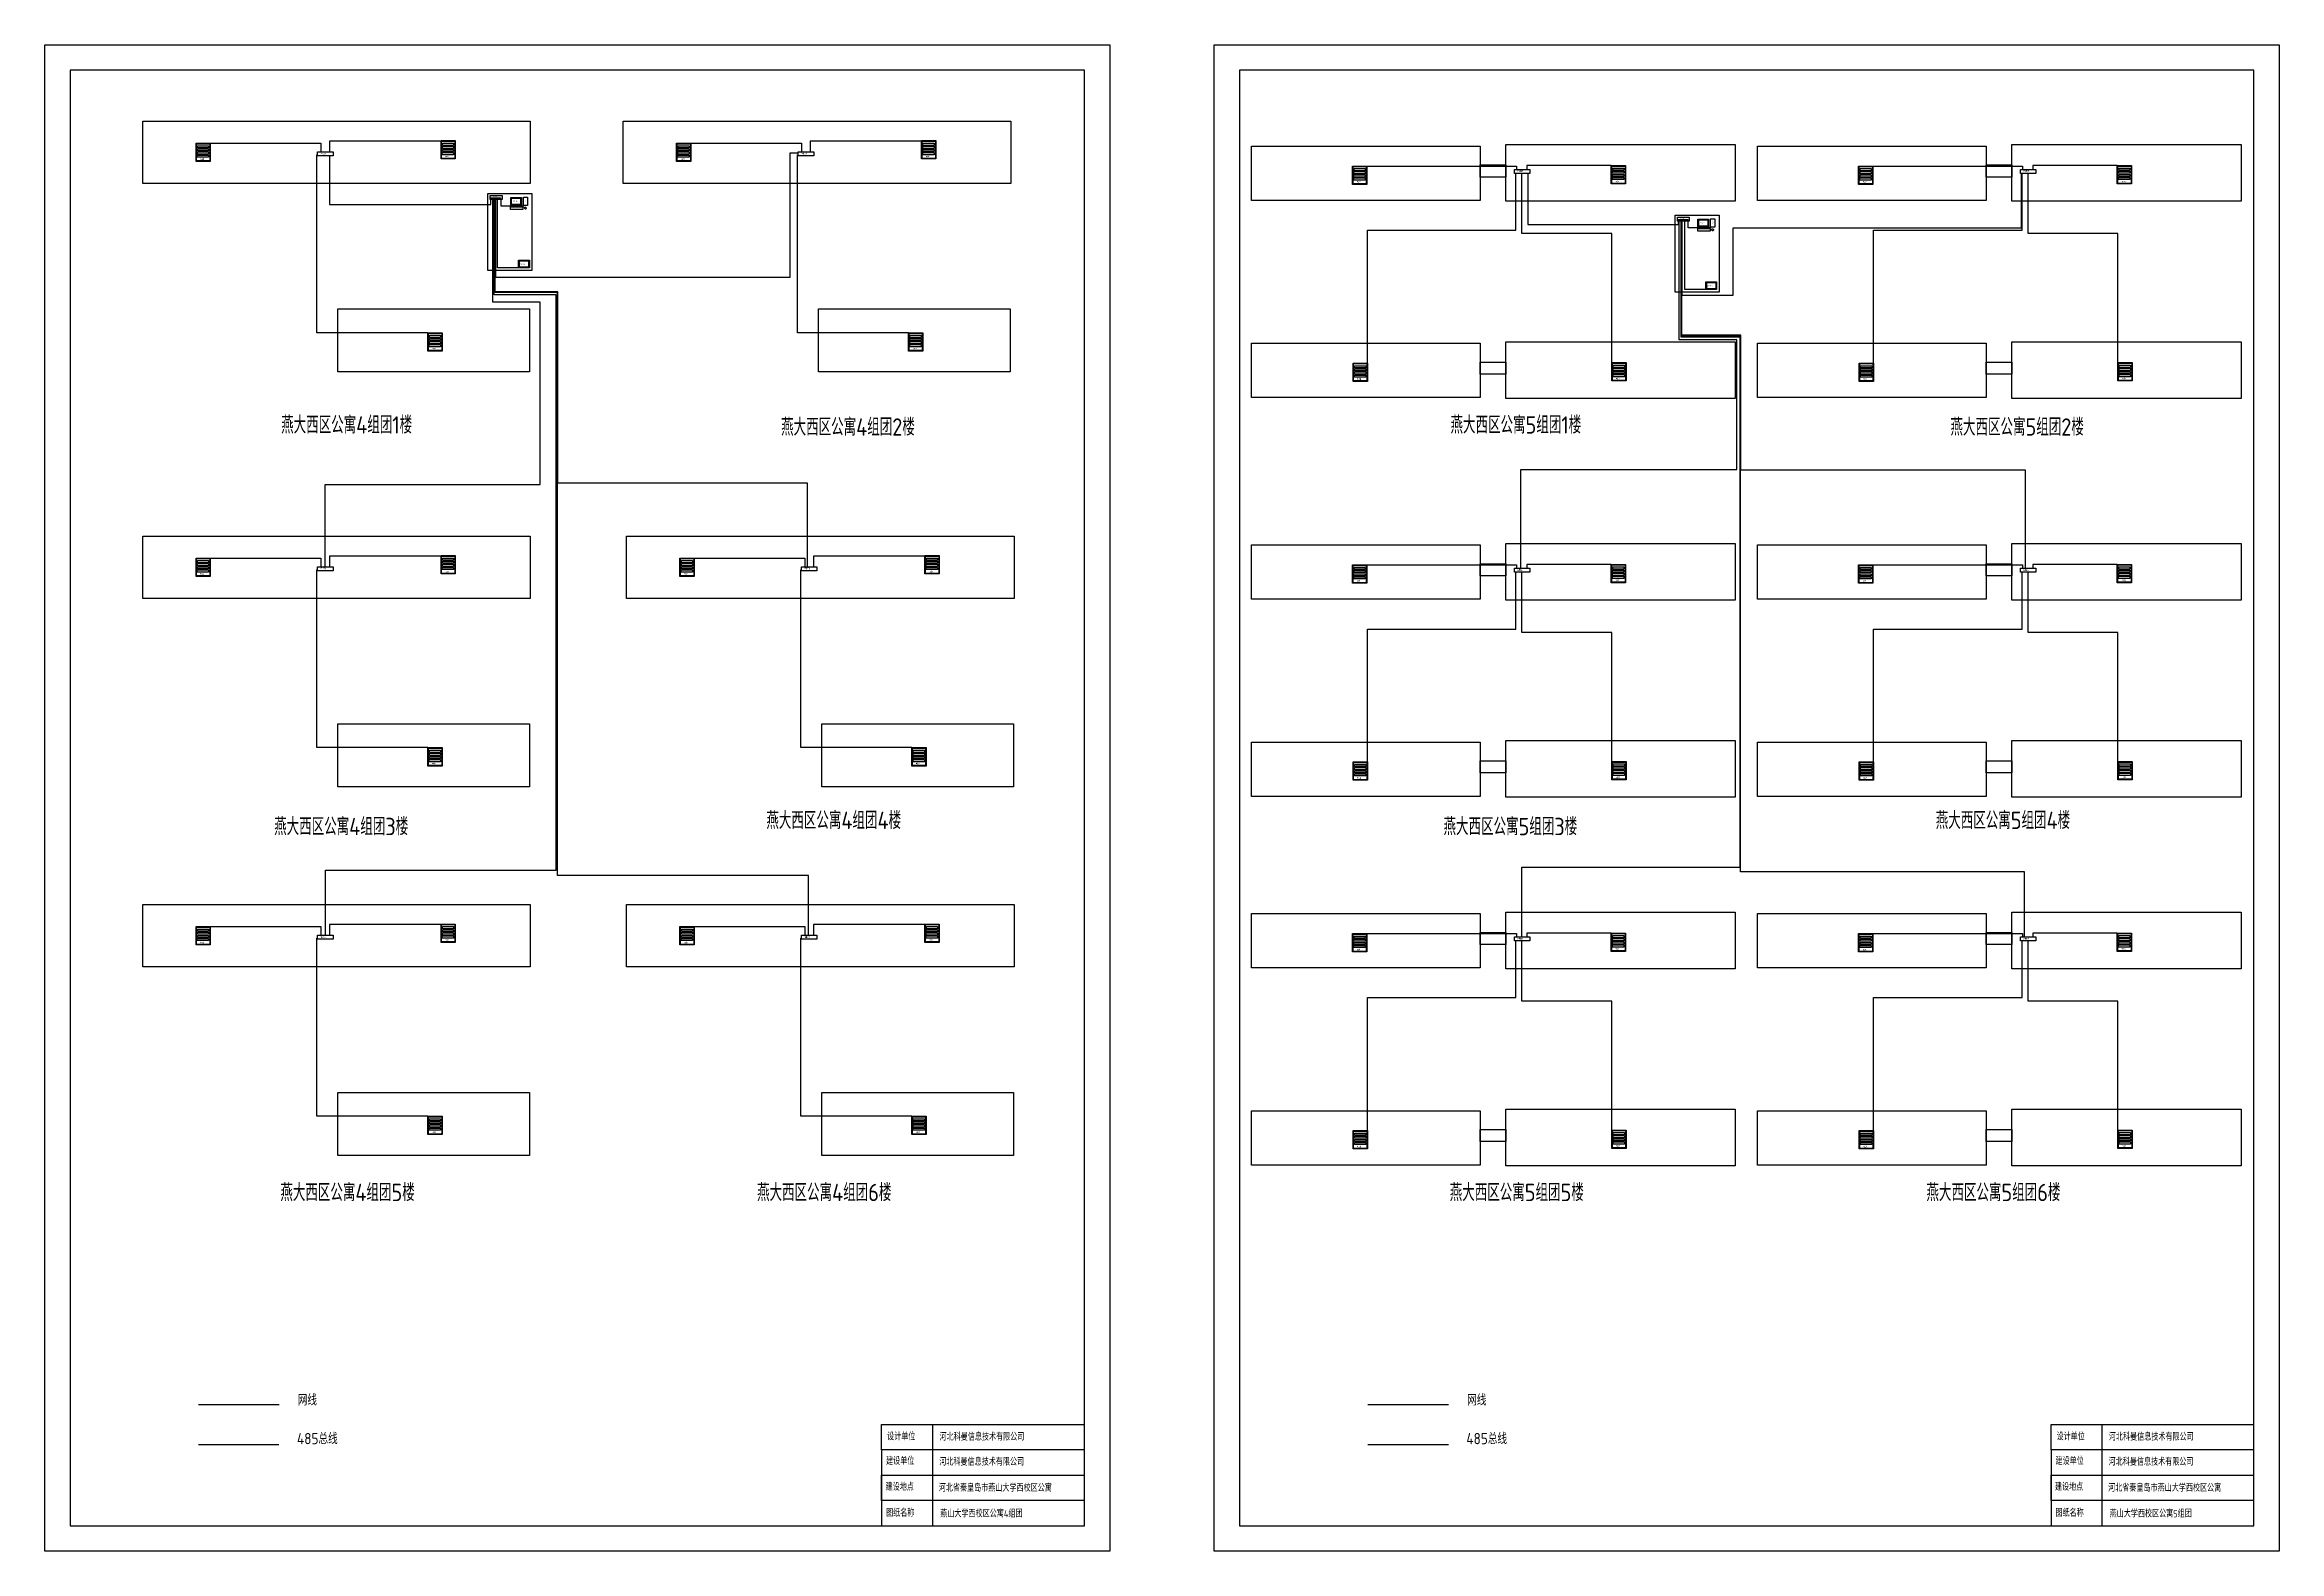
# Model space of a CAD drawing. Header units: millimetres. Extents: x 286 to 1652, y 942 to 1614.
# Drawn here: x 979.4 to 1419.9, y 1317 to 1614 of the extents above; entities that cross this region are included whole.
import ezdxf

# ---------------------------------------------------------------- set-up
doc = ezdxf.new("R2010")
doc.units = ezdxf.units.MM
for name, color, linetype in [('485总线', 7, 'Continuous'), ('网线', 7, 'Continuous'), ('设备图', 7, 'Continuous')]:
    doc.layers.add(name, color=color, linetype=linetype)
doc.styles.add('Annotative', font='gbenor.shx', dxfattribs={"bigfont": 'gbcbig.shx'})
doc.styles.get("Standard").update_dxf_attribs({"font": 'gbenor.shx', "bigfont": 'gbcbig.shx'})

msp = doc.modelspace()

# ---------------------------------------------------------------- linework, layer by layer
for p, q in [((979.36, 1613.97), (1189.36, 1613.97)), ((979.36, 1316.97), (979.36, 1613.97)), ((1189.36, 1613.97), (1189.36, 1316.97)), ((1209.9, 1613.97), (1419.9, 1613.97)), ((1209.9, 1316.97), (1209.9, 1613.97)), ((1419.9, 1613.97), (1419.9, 1316.97)), ((984.36, 1608.97), (984.36, 1321.97)), ((1184.36, 1608.97), (984.36, 1608.97)), ((1184.36, 1321.97), (1184.36, 1608.97)), ((1214.9, 1608.97), (1214.9, 1321.97)), ((1414.9, 1608.97), (1214.9, 1608.97)), ((1414.9, 1321.97), (1414.9, 1608.97)), ((1144.36, 1336.97), (1144.36, 1341.97)), ((1144.36, 1341.97), (1184.36, 1341.97)), ((1144.36, 1341.97), (1154.36, 1341.97)), ((1154.36, 1341.97), (1154.36, 1321.97)), ((1374.9, 1336.97), (1374.9, 1341.97)), ((1374.9, 1341.97), (1414.9, 1341.97)), ((1374.9, 1341.97), (1384.9, 1341.97)), ((1384.9, 1341.97), (1384.9, 1321.97)), ((1184.36, 1336.97), (1144.36, 1336.97)), ((1144.36, 1336.97), (1144.36, 1321.97)), ((1184.36, 1331.97), (1184.36, 1336.97)), ((1414.9, 1336.97), (1374.9, 1336.97)), ((1374.9, 1336.97), (1374.9, 1321.97)), ((1414.9, 1331.97), (1414.9, 1336.97)), ((1144.36, 1326.97), (1144.36, 1331.97)), ((1144.36, 1331.97), (1184.36, 1331.97)), ((1374.9, 1326.97), (1374.9, 1331.97)), ((1374.9, 1331.97), (1414.9, 1331.97)), ((1184.36, 1326.97), (1144.36, 1326.97)), ((1184.36, 1321.97), (1184.36, 1326.97)), ((1414.9, 1326.97), (1374.9, 1326.97)), ((1414.9, 1321.97), (1414.9, 1326.97)), ((984.36, 1321.97), (1184.36, 1321.97)), ((1184.36, 1321.97), (1184.36, 1321.97)), ((1214.9, 1321.97), (1414.9, 1321.97)), ((1414.9, 1321.97), (1414.9, 1321.97)), ((1189.36, 1316.97), (979.36, 1316.97)), ((1419.9, 1316.97), (1209.9, 1316.97))]:
    msp.add_line(p, q)
for points in [[(998.68, 1598.89), (1075.09, 1598.89), (1075.09, 1586.6), (998.68, 1586.6)], [(1093.43, 1598.89), (1169.83, 1598.89), (1169.83, 1586.6), (1093.43, 1586.6)], [(1217.25, 1593.97), (1262.32, 1593.97), (1262.32, 1583.26), (1217.25, 1583.26)], [(1267.38, 1594.27), (1312.61, 1594.27), (1312.61, 1583.11), (1267.38, 1583.11)], [(1317.01, 1593.97), (1362.09, 1593.97), (1362.09, 1583.26), (1317.01, 1583.26)], [(1367.15, 1594.27), (1412.37, 1594.27), (1412.37, 1583.11), (1367.15, 1583.11)], [(1262.32, 1590.25), (1267.38, 1590.25), (1267.38, 1587.88), (1262.32, 1587.88)], [(1362.09, 1590.25), (1367.15, 1590.25), (1367.15, 1587.88), (1362.09, 1587.88)], [(1066.74, 1584.63), (1075.41, 1584.63), (1075.41, 1569.43), (1066.74, 1569.43)], [(1300.79, 1580.36), (1309.46, 1580.36), (1309.46, 1565.16), (1300.79, 1565.16)], [(1037.18, 1561.88), (1074.94, 1561.88), (1074.94, 1549.45), (1037.18, 1549.45)], [(1131.93, 1561.88), (1169.68, 1561.88), (1169.68, 1549.45), (1131.93, 1549.45)], [(1217.25, 1555.1), (1262.32, 1555.1), (1262.32, 1544.39), (1217.25, 1544.39)], [(1267.38, 1555.4), (1312.61, 1555.4), (1312.61, 1544.25), (1267.38, 1544.25)], [(1317.01, 1555.1), (1362.09, 1555.1), (1362.09, 1544.39), (1317.01, 1544.39)], [(1367.15, 1555.4), (1412.37, 1555.4), (1412.37, 1544.25), (1367.15, 1544.25)], [(1262.32, 1551.39), (1267.38, 1551.39), (1267.38, 1549.02), (1262.32, 1549.02)], [(1362.09, 1551.39), (1367.15, 1551.39), (1367.15, 1549.02), (1362.09, 1549.02)], [(998.68, 1517.1), (1075.09, 1517.1), (1075.09, 1504.81), (998.68, 1504.81)], [(1094.08, 1517.1), (1170.49, 1517.1), (1170.49, 1504.81), (1094.08, 1504.81)], [(1267.38, 1515.64), (1312.61, 1515.64), (1312.61, 1504.49), (1267.38, 1504.49)], [(1367.15, 1515.64), (1412.37, 1515.64), (1412.37, 1504.49), (1367.15, 1504.49)], [(1217.25, 1515.35), (1262.32, 1515.35), (1262.32, 1504.64), (1217.25, 1504.64)], [(1262.32, 1511.63), (1267.38, 1511.63), (1267.38, 1509.26), (1262.32, 1509.26)], [(1317.01, 1515.35), (1362.09, 1515.35), (1362.09, 1504.64), (1317.01, 1504.64)], [(1362.09, 1511.63), (1367.15, 1511.63), (1367.15, 1509.26), (1362.09, 1509.26)], [(1037.18, 1480.09), (1074.94, 1480.09), (1074.94, 1467.66), (1037.18, 1467.66)], [(1132.58, 1480.09), (1170.34, 1480.09), (1170.34, 1467.66), (1132.58, 1467.66)], [(1217.25, 1476.48), (1262.32, 1476.48), (1262.32, 1465.77), (1217.25, 1465.77)], [(1267.38, 1476.78), (1312.61, 1476.78), (1312.61, 1465.62), (1267.38, 1465.62)], [(1317.01, 1476.48), (1362.09, 1476.48), (1362.09, 1465.77), (1317.01, 1465.77)], [(1367.15, 1476.78), (1412.37, 1476.78), (1412.37, 1465.62), (1367.15, 1465.62)], [(1262.32, 1472.77), (1267.38, 1472.77), (1267.38, 1470.4), (1262.32, 1470.4)], [(1362.09, 1472.77), (1367.15, 1472.77), (1367.15, 1470.4), (1362.09, 1470.4)], [(998.68, 1444.45), (1075.09, 1444.45), (1075.09, 1432.16), (998.68, 1432.16)], [(1094.08, 1444.45), (1170.49, 1444.45), (1170.49, 1432.16), (1094.08, 1432.16)], [(1217.25, 1442.68), (1262.32, 1442.68), (1262.32, 1431.97), (1217.25, 1431.97)], [(1267.38, 1442.97), (1312.61, 1442.97), (1312.61, 1431.82), (1267.38, 1431.82)], [(1317.01, 1442.68), (1362.09, 1442.68), (1362.09, 1431.97), (1317.01, 1431.97)], [(1367.15, 1442.97), (1412.37, 1442.97), (1412.37, 1431.82), (1367.15, 1431.82)], [(1262.32, 1438.96), (1267.38, 1438.96), (1267.38, 1436.59), (1262.32, 1436.59)], [(1362.09, 1438.96), (1367.15, 1438.96), (1367.15, 1436.59), (1362.09, 1436.59)], [(1037.18, 1407.44), (1074.94, 1407.44), (1074.94, 1395.01), (1037.18, 1395.01)], [(1132.58, 1407.44), (1170.34, 1407.44), (1170.34, 1395.01), (1132.58, 1395.01)], [(1217.25, 1403.81), (1262.32, 1403.81), (1262.32, 1393.1), (1217.25, 1393.1)], [(1267.38, 1404.11), (1312.61, 1404.11), (1312.61, 1392.95), (1267.38, 1392.95)], [(1317.01, 1403.81), (1362.09, 1403.81), (1362.09, 1393.1), (1317.01, 1393.1)], [(1367.15, 1404.11), (1412.37, 1404.11), (1412.37, 1392.95), (1367.15, 1392.95)], [(1262.32, 1400.1), (1267.38, 1400.1), (1267.38, 1397.73), (1262.32, 1397.73)], [(1362.09, 1400.1), (1367.15, 1400.1), (1367.15, 1397.73), (1362.09, 1397.73)]]:
    msp.add_lwpolyline(points, close=True)
at = {"layer": '485总线', "color": 5}
for p, q in [((1057.59, 1594.94), (1035.54, 1594.94)), ((1035.54, 1594.94), (1035.54, 1592.85)), ((1152.34, 1594.94), (1130.28, 1594.94)), ((1130.28, 1594.94), (1130.28, 1592.85)), ((1012.01, 1594.56), (1033.8, 1594.56)), ((1033.02, 1557.18), (1033.02, 1592.26)), ((1033.02, 1592.26), (1033.15, 1592.26)), ((1033.8, 1594.56), (1033.8, 1592.85)), ((1106.76, 1594.56), (1128.54, 1594.56)), ((1127.76, 1557.18), (1127.76, 1592.26)), ((1127.76, 1592.26), (1127.9, 1592.26)), ((1128.54, 1594.56), (1128.54, 1592.85)), ((1240.02, 1590.04), (1269.52, 1590.04)), ((1269.4, 1577.4), (1269.4, 1588.59)), ((1269.52, 1590.04), (1269.52, 1589.39)), ((1270.59, 1576.73), (1270.59, 1588.59)), ((1288.2, 1590.14), (1271.54, 1590.14)), ((1271.54, 1590.14), (1271.54, 1589.39)), ((1339.78, 1590.04), (1369.28, 1590.04)), ((1369.17, 1577.4), (1369.17, 1588.59)), ((1369.28, 1590.04), (1369.28, 1589.39)), ((1370.36, 1576.73), (1370.36, 1588.59)), ((1387.96, 1590.14), (1371.3, 1590.14)), ((1371.3, 1590.14), (1371.3, 1589.39)), ((1240.13, 1551.2), (1240.13, 1577.4)), ((1240.13, 1577.4), (1269.4, 1577.4)), ((1339.89, 1551.2), (1339.89, 1577.4)), ((1339.89, 1577.4), (1369.17, 1577.4)), ((1288.31, 1576.73), (1270.59, 1576.73)), ((1288.31, 1551.3), (1288.31, 1576.73)), ((1388.07, 1576.73), (1370.36, 1576.73)), ((1388.07, 1551.3), (1388.07, 1576.73)), ((1054.91, 1557.18), (1033.02, 1557.18)), ((1149.66, 1557.18), (1127.76, 1557.18)), ((1012.01, 1512.77), (1033.8, 1512.77)), ((1033.8, 1512.77), (1033.8, 1511.06)), ((1057.59, 1513.15), (1035.54, 1513.15)), ((1035.54, 1513.15), (1035.54, 1511.06)), ((1107.41, 1512.77), (1129.2, 1512.77)), ((1129.2, 1512.77), (1129.2, 1511.06)), ((1153, 1513.15), (1130.94, 1513.15)), ((1130.94, 1513.15), (1130.94, 1511.06)), ((1240.02, 1511.42), (1269.52, 1511.42)), ((1269.52, 1511.42), (1269.52, 1510.77)), ((1288.2, 1511.51), (1271.54, 1511.51)), ((1271.54, 1511.51), (1271.54, 1510.77)), ((1339.78, 1511.42), (1369.28, 1511.42)), ((1369.28, 1511.42), (1369.28, 1510.77)), ((1387.96, 1511.51), (1371.3, 1511.51)), ((1371.3, 1511.51), (1371.3, 1510.77)), ((1033.02, 1475.39), (1033.02, 1510.47)), ((1033.02, 1510.47), (1033.15, 1510.47)), ((1128.42, 1475.39), (1128.42, 1510.47)), ((1128.42, 1510.47), (1128.56, 1510.47)), ((1269.4, 1498.78), (1269.4, 1509.97)), ((1270.59, 1498.11), (1270.59, 1509.97)), ((1369.17, 1498.78), (1369.17, 1509.97)), ((1370.36, 1498.11), (1370.36, 1509.97)), ((1240.13, 1472.58), (1240.13, 1498.78)), ((1240.13, 1498.78), (1269.4, 1498.78)), ((1288.31, 1498.11), (1270.59, 1498.11)), ((1288.31, 1472.68), (1288.31, 1498.11)), ((1339.89, 1472.58), (1339.89, 1498.78)), ((1339.89, 1498.78), (1369.17, 1498.78)), ((1388.07, 1498.11), (1370.36, 1498.11)), ((1388.07, 1472.68), (1388.07, 1498.11)), ((1054.91, 1475.39), (1033.02, 1475.39)), ((1150.31, 1475.39), (1128.42, 1475.39)), ((1012.01, 1440.13), (1033.8, 1440.13)), ((1033.02, 1402.74), (1033.02, 1437.82)), ((1033.02, 1437.82), (1033.15, 1437.82)), ((1033.8, 1440.13), (1033.8, 1438.42)), ((1057.59, 1440.5), (1035.54, 1440.5)), ((1035.54, 1440.5), (1035.54, 1438.42)), ((1107.41, 1440.13), (1129.2, 1440.13)), ((1128.42, 1402.74), (1128.42, 1437.82)), ((1128.42, 1437.82), (1128.56, 1437.82)), ((1129.2, 1440.13), (1129.2, 1438.42)), ((1153, 1440.5), (1130.94, 1440.5)), ((1130.94, 1440.5), (1130.94, 1438.42)), ((1240.02, 1438.75), (1269.52, 1438.75)), ((1269.4, 1426.11), (1269.4, 1437.3)), ((1269.52, 1438.75), (1269.52, 1438.1)), ((1270.59, 1425.44), (1270.59, 1437.3)), ((1288.2, 1438.84), (1271.54, 1438.84)), ((1271.54, 1438.84), (1271.54, 1438.1)), ((1339.78, 1438.75), (1369.28, 1438.75)), ((1369.17, 1426.11), (1369.17, 1437.3)), ((1369.28, 1438.75), (1369.28, 1438.1)), ((1370.36, 1425.44), (1370.36, 1437.3)), ((1387.96, 1438.84), (1371.3, 1438.84)), ((1371.3, 1438.84), (1371.3, 1438.1)), ((1240.13, 1399.91), (1240.13, 1426.11)), ((1240.13, 1426.11), (1269.4, 1426.11)), ((1288.31, 1425.44), (1270.59, 1425.44)), ((1288.31, 1400.01), (1288.31, 1425.44)), ((1339.89, 1399.91), (1339.89, 1426.11)), ((1339.89, 1426.11), (1369.17, 1426.11)), ((1388.07, 1425.44), (1370.36, 1425.44)), ((1388.07, 1400.01), (1388.07, 1425.44)), ((1054.91, 1402.74), (1033.02, 1402.74)), ((1150.31, 1402.74), (1128.42, 1402.74))]:
    msp.add_line(p, q, dxfattribs=at)
at = {"layer": '网线', "color": 3}
for p, q in [((1035.49, 1592.05), (1035.49, 1582.47)), ((1127.9, 1592.56), (1126.25, 1592.56)), ((1126.25, 1592.56), (1126.25, 1568.09)), ((1271.73, 1588.59), (1271.73, 1578.49)), ((1369, 1588.59), (1369, 1577.79)), ((1035.49, 1582.47), (1067.31, 1582.47)), ((1067.31, 1582.47), (1067.31, 1583.47)), ((1067.71, 1563.18), (1067.71, 1583.47)), ((1067.98, 1564.64), (1067.98, 1583.47)), ((1068.16, 1565.09), (1068.16, 1583.47)), ((1068.2, 1565.22), (1068.2, 1583.47)), ((1068.31, 1568.09), (1068.31, 1583.47)), ((1068.66, 1569.96), (1068.66, 1583.47)), ((1069.32, 1582.11), (1069.32, 1583.47)), ((1073.74, 1582.11), (1069.32, 1582.11)), ((1073.74, 1582.27), (1073.74, 1582.11)), ((1271.73, 1578.49), (1301.42, 1578.49)), ((1301.42, 1578.49), (1301.42, 1579.2)), ((1301.57, 1555.76), (1301.57, 1579.2)), ((1301.99, 1556.34), (1301.99, 1579.2)), ((1302.11, 1556.57), (1302.11, 1579.2)), ((1302.14, 1556.73), (1302.14, 1579.2)), ((1302.17, 1564.5), (1302.17, 1579.2)), ((1302.71, 1565.69), (1302.71, 1579.2)), ((1303.37, 1577.84), (1303.37, 1579.2)), ((1307.79, 1577.84), (1303.37, 1577.84)), ((1307.79, 1578), (1307.79, 1577.84)), ((1369, 1577.79), (1312.18, 1577.79)), ((1312.18, 1577.79), (1312.18, 1564.5)), ((1072.8, 1569.96), (1068.66, 1569.96)), ((1080.2, 1564.64), (1067.98, 1564.64)), ((1080.45, 1565.09), (1068.16, 1565.09)), ((1080.51, 1565.22), (1068.2, 1565.22)), ((1126.25, 1568.09), (1068.31, 1568.09)), ((1080.2, 1451.27), (1080.2, 1564.64)), ((1080.45, 1450.16), (1080.45, 1565.09)), ((1080.51, 1527.52), (1080.51, 1565.22)), ((1312.18, 1564.5), (1302.17, 1564.5)), ((1306.85, 1565.69), (1302.71, 1565.69)), ((1077.06, 1563.18), (1067.71, 1563.18)), ((1077.06, 1527.29), (1077.06, 1563.18)), ((1301.97, 1555.76), (1301.57, 1555.76)), ((1312.96, 1555.76), (1301.97, 1555.76)), ((1313.62, 1556.34), (1301.99, 1556.34)), ((1313.7, 1556.57), (1302.11, 1556.57)), ((1313.76, 1556.73), (1302.14, 1556.73)), ((1312.96, 1530.24), (1312.96, 1555.76)), ((1313.62, 1451.83), (1313.62, 1556.34)), ((1313.7, 1450.88), (1313.7, 1556.57)), ((1313.76, 1530.09), (1313.76, 1556.73)), ((1270.4, 1510.77), (1270.4, 1530.24)), ((1270.4, 1530.24), (1312, 1530.24)), ((1312, 1530.24), (1312.96, 1530.24)), ((1369.85, 1530.09), (1313.76, 1530.09)), ((1369.85, 1510.77), (1369.85, 1530.09)), ((1034.65, 1511.06), (1034.65, 1527.29)), ((1034.65, 1527.29), (1077.06, 1527.29)), ((1129.73, 1527.52), (1080.51, 1527.52)), ((1129.73, 1511.06), (1129.73, 1527.52)), ((1034.73, 1438.42), (1034.73, 1451.27)), ((1034.73, 1451.27), (1080.2, 1451.27)), ((1129.94, 1450.16), (1080.45, 1450.16)), ((1129.94, 1438.42), (1129.94, 1450.16)), ((1270.59, 1438.1), (1270.59, 1451.83)), ((1270.59, 1451.83), (1313.62, 1451.83)), ((1369.67, 1450.88), (1313.7, 1450.88)), ((1369.67, 1438.1), (1369.67, 1450.88)), ((1009.67, 1345.89), (1025.56, 1345.89)), ((1240.2, 1345.89), (1256.09, 1345.89))]:
    msp.add_line(p, q, dxfattribs=at)
at = {"layer": '网线', "color": 5}
for p, q in [((1009.67, 1337.99), (1025.55, 1337.99)), ((1240.2, 1337.99), (1256.08, 1337.99))]:
    msp.add_line(p, q, dxfattribs=at)
at = {"layer": '设备图'}
for points in [[(1057.49, 1595.05), (1060.31, 1595.05), (1060.31, 1591.44), (1057.49, 1591.44)], [(1057.59, 1594.94), (1060.2, 1594.94), (1060.2, 1591.54), (1057.59, 1591.54)], [(1152.23, 1595.05), (1155.05, 1595.05), (1155.05, 1591.44), (1152.23, 1591.44)], [(1152.34, 1594.94), (1154.95, 1594.94), (1154.95, 1591.54), (1152.34, 1591.54)], [(1009.19, 1594.56), (1012.01, 1594.56), (1012.01, 1590.95), (1009.19, 1590.95)], [(1009.3, 1594.45), (1011.9, 1594.45), (1011.9, 1591.05), (1009.3, 1591.05)], [(1009.45, 1592.22), (1011.66, 1592.22), (1011.66, 1591.79), (1009.45, 1591.79)], [(1009.46, 1593.46), (1011.67, 1593.46), (1011.67, 1593.04), (1009.46, 1593.04)], [(1009.46, 1592.83), (1011.67, 1592.83), (1011.67, 1592.41), (1009.46, 1592.41)], [(1009.47, 1594.06), (1011.68, 1594.06), (1011.68, 1593.63), (1009.47, 1593.63)], [(1033.15, 1592.85), (1036.21, 1592.85), (1036.21, 1592.05), (1033.15, 1592.05)], [(1057.75, 1592.71), (1059.96, 1592.71), (1059.96, 1592.28), (1057.75, 1592.28)], [(1057.76, 1593.95), (1059.97, 1593.95), (1059.97, 1593.53), (1057.76, 1593.53)], [(1057.76, 1593.32), (1059.97, 1593.32), (1059.97, 1592.89), (1057.76, 1592.89)], [(1057.77, 1594.55), (1059.98, 1594.55), (1059.98, 1594.12), (1057.77, 1594.12)], [(1103.94, 1594.56), (1106.76, 1594.56), (1106.76, 1590.95), (1103.94, 1590.95)], [(1104.04, 1594.45), (1106.65, 1594.45), (1106.65, 1591.05), (1104.04, 1591.05)], [(1104.2, 1592.22), (1106.41, 1592.22), (1106.41, 1591.79), (1104.2, 1591.79)], [(1104.21, 1593.46), (1106.42, 1593.46), (1106.42, 1593.04), (1104.21, 1593.04)], [(1104.21, 1592.83), (1106.42, 1592.83), (1106.42, 1592.41), (1104.21, 1592.41)], [(1104.22, 1594.06), (1106.43, 1594.06), (1106.43, 1593.63), (1104.22, 1593.63)], [(1127.9, 1592.85), (1130.96, 1592.85), (1130.96, 1592.05), (1127.9, 1592.05)], [(1152.49, 1592.71), (1154.7, 1592.71), (1154.7, 1592.28), (1152.49, 1592.28)], [(1152.51, 1594.55), (1154.72, 1594.55), (1154.72, 1594.12), (1152.51, 1594.12)], [(1152.51, 1593.95), (1154.72, 1593.95), (1154.72, 1593.53), (1152.51, 1593.53)], [(1152.51, 1593.32), (1154.72, 1593.32), (1154.72, 1592.89), (1152.51, 1592.89)], [(1237.2, 1590.04), (1240.02, 1590.04), (1240.02, 1586.42), (1237.2, 1586.42)], [(1237.31, 1589.93), (1239.91, 1589.93), (1239.91, 1586.52), (1237.31, 1586.52)], [(1237.46, 1587.69), (1239.67, 1587.69), (1239.67, 1587.27), (1237.46, 1587.27)], [(1237.47, 1588.94), (1239.68, 1588.94), (1239.68, 1588.51), (1237.47, 1588.51)], [(1237.47, 1588.3), (1239.68, 1588.3), (1239.68, 1587.88), (1237.47, 1587.88)], [(1237.48, 1589.53), (1239.69, 1589.53), (1239.69, 1589.1), (1237.48, 1589.1)], [(1269.09, 1589.39), (1272.15, 1589.39), (1272.15, 1588.59), (1269.09, 1588.59)], [(1288.2, 1590.14), (1291.02, 1590.14), (1291.02, 1586.52), (1288.2, 1586.52)], [(1288.31, 1590.02), (1290.91, 1590.02), (1290.91, 1586.62), (1288.31, 1586.62)], [(1288.46, 1587.79), (1290.67, 1587.79), (1290.67, 1587.36), (1288.46, 1587.36)], [(1288.47, 1589.03), (1290.68, 1589.03), (1290.68, 1588.61), (1288.47, 1588.61)], [(1288.47, 1588.4), (1290.68, 1588.4), (1290.68, 1587.98), (1288.47, 1587.98)], [(1288.48, 1589.63), (1290.69, 1589.63), (1290.69, 1589.2), (1288.48, 1589.2)], [(1336.96, 1590.04), (1339.78, 1590.04), (1339.78, 1586.42), (1336.96, 1586.42)], [(1337.07, 1589.93), (1339.68, 1589.93), (1339.68, 1586.52), (1337.07, 1586.52)], [(1337.22, 1587.69), (1339.43, 1587.69), (1339.43, 1587.27), (1337.22, 1587.27)], [(1337.24, 1589.53), (1339.45, 1589.53), (1339.45, 1589.1), (1337.24, 1589.1)], [(1337.24, 1588.94), (1339.45, 1588.94), (1339.45, 1588.51), (1337.24, 1588.51)], [(1337.24, 1588.3), (1339.45, 1588.3), (1339.45, 1587.88), (1337.24, 1587.88)], [(1368.86, 1589.39), (1371.92, 1589.39), (1371.92, 1588.59), (1368.86, 1588.59)], [(1387.96, 1590.14), (1390.78, 1590.14), (1390.78, 1586.52), (1387.96, 1586.52)], [(1388.07, 1590.02), (1390.68, 1590.02), (1390.68, 1586.62), (1388.07, 1586.62)], [(1388.22, 1587.79), (1390.43, 1587.79), (1390.43, 1587.36), (1388.22, 1587.36)], [(1388.24, 1589.03), (1390.45, 1589.03), (1390.45, 1588.61), (1388.24, 1588.61)], [(1388.24, 1588.4), (1390.45, 1588.4), (1390.45, 1587.98), (1388.24, 1587.98)], [(1388.25, 1589.63), (1390.46, 1589.63), (1390.46, 1589.2), (1388.25, 1589.2)], [(1067.19, 1584.24), (1069.54, 1584.24), (1069.54, 1583.47), (1067.19, 1583.47)], [(1067.31, 1583.8), (1067.52, 1583.8), (1067.52, 1583.6), (1067.31, 1583.6)], [(1067.56, 1583.8), (1067.77, 1583.8), (1067.77, 1583.6), (1067.56, 1583.6)], [(1067.8, 1583.8), (1068.01, 1583.8), (1068.01, 1583.6), (1067.8, 1583.6)], [(1068.05, 1583.8), (1068.26, 1583.8), (1068.26, 1583.6), (1068.05, 1583.6)], [(1068.29, 1583.8), (1068.5, 1583.8), (1068.5, 1583.6), (1068.29, 1583.6)], [(1068.53, 1583.8), (1068.74, 1583.8), (1068.74, 1583.6), (1068.53, 1583.6)], [(1068.77, 1583.8), (1068.98, 1583.8), (1068.98, 1583.6), (1068.77, 1583.6)], [(1069.02, 1583.8), (1069.23, 1583.8), (1069.23, 1583.6), (1069.02, 1583.6)], [(1071.2, 1581.98), (1073.62, 1581.98), (1073.62, 1581.45), (1071.2, 1581.45)], [(1071.23, 1583.87), (1073.34, 1583.87), (1073.34, 1582.34), (1071.23, 1582.34)], [(1071.23, 1583.87), (1073.34, 1583.87), (1073.34, 1582.34), (1071.23, 1582.34)], [(1071.42, 1583.71), (1073.18, 1583.71), (1073.18, 1582.49), (1071.42, 1582.49)], [(1071.42, 1583.71), (1073.18, 1583.71), (1073.18, 1582.49), (1071.42, 1582.49)], [(1073.74, 1583.88), (1074.55, 1583.88), (1074.55, 1582.27), (1073.74, 1582.27)], [(1301.23, 1579.97), (1303.58, 1579.97), (1303.58, 1579.2), (1301.23, 1579.2)], [(1301.36, 1579.53), (1301.57, 1579.53), (1301.57, 1579.33), (1301.36, 1579.33)], [(1301.6, 1579.53), (1301.81, 1579.53), (1301.81, 1579.33), (1301.6, 1579.33)], [(1301.85, 1579.53), (1302.06, 1579.53), (1302.06, 1579.33), (1301.85, 1579.33)], [(1302.09, 1579.53), (1302.3, 1579.53), (1302.3, 1579.33), (1302.09, 1579.33)], [(1302.33, 1579.53), (1302.54, 1579.53), (1302.54, 1579.33), (1302.33, 1579.33)], [(1302.57, 1579.53), (1302.78, 1579.53), (1302.78, 1579.33), (1302.57, 1579.33)], [(1302.82, 1579.53), (1303.03, 1579.53), (1303.03, 1579.33), (1302.82, 1579.33)], [(1303.07, 1579.53), (1303.28, 1579.53), (1303.28, 1579.33), (1303.07, 1579.33)], [(1305.24, 1577.71), (1307.67, 1577.71), (1307.67, 1577.18), (1305.24, 1577.18)], [(1305.28, 1579.6), (1307.39, 1579.6), (1307.39, 1578.07), (1305.28, 1578.07)], [(1305.28, 1579.6), (1307.39, 1579.6), (1307.39, 1578.07), (1305.28, 1578.07)], [(1305.47, 1579.44), (1307.22, 1579.44), (1307.22, 1578.22), (1305.47, 1578.22)], [(1305.47, 1579.44), (1307.22, 1579.44), (1307.22, 1578.22), (1305.47, 1578.22)], [(1307.79, 1579.61), (1308.6, 1579.61), (1308.6, 1578), (1307.79, 1578)], [(1072.8, 1571.49), (1074.91, 1571.49), (1074.91, 1569.96), (1072.8, 1569.96)], [(1072.99, 1571.34), (1074.74, 1571.34), (1074.74, 1570.12), (1072.99, 1570.12)], [(1306.85, 1567.22), (1308.96, 1567.22), (1308.96, 1565.69), (1306.85, 1565.69)], [(1307.04, 1567.07), (1308.79, 1567.07), (1308.79, 1565.85), (1307.04, 1565.85)], [(1054.91, 1557.18), (1057.73, 1557.18), (1057.73, 1553.57), (1054.91, 1553.57)], [(1055.02, 1557.07), (1057.63, 1557.07), (1057.63, 1553.66), (1055.02, 1553.66)], [(1055.19, 1556.68), (1057.4, 1556.68), (1057.4, 1556.25), (1055.19, 1556.25)], [(1055.19, 1556.08), (1057.4, 1556.08), (1057.4, 1555.66), (1055.19, 1555.66)], [(1055.19, 1555.45), (1057.4, 1555.45), (1057.4, 1555.02), (1055.19, 1555.02)], [(1149.66, 1557.18), (1152.48, 1557.18), (1152.48, 1553.57), (1149.66, 1553.57)], [(1149.77, 1557.07), (1152.37, 1557.07), (1152.37, 1553.66), (1149.77, 1553.66)], [(1149.93, 1556.08), (1152.14, 1556.08), (1152.14, 1555.66), (1149.93, 1555.66)], [(1149.93, 1555.45), (1152.14, 1555.45), (1152.14, 1555.02), (1149.93, 1555.02)], [(1149.94, 1556.68), (1152.15, 1556.68), (1152.15, 1556.25), (1149.94, 1556.25)], [(1055.17, 1554.84), (1057.38, 1554.84), (1057.38, 1554.41), (1055.17, 1554.41)], [(1149.92, 1554.84), (1152.13, 1554.84), (1152.13, 1554.41), (1149.92, 1554.41)], [(1237.31, 1551.2), (1240.13, 1551.2), (1240.13, 1547.58), (1237.31, 1547.58)], [(1237.41, 1551.09), (1240.02, 1551.09), (1240.02, 1547.68), (1237.41, 1547.68)], [(1237.59, 1550.69), (1239.8, 1550.69), (1239.8, 1550.27), (1237.59, 1550.27)], [(1288.31, 1551.3), (1291.13, 1551.3), (1291.13, 1547.68), (1288.31, 1547.68)], [(1288.41, 1551.18), (1291.02, 1551.18), (1291.02, 1547.78), (1288.41, 1547.78)], [(1288.59, 1550.79), (1290.8, 1550.79), (1290.8, 1550.36), (1288.59, 1550.36)], [(1337.07, 1551.2), (1339.89, 1551.2), (1339.89, 1547.58), (1337.07, 1547.58)], [(1337.18, 1551.09), (1339.79, 1551.09), (1339.79, 1547.68), (1337.18, 1547.68)], [(1337.35, 1550.69), (1339.56, 1550.69), (1339.56, 1550.27), (1337.35, 1550.27)], [(1388.07, 1551.3), (1390.89, 1551.3), (1390.89, 1547.68), (1388.07, 1547.68)], [(1388.18, 1551.18), (1390.79, 1551.18), (1390.79, 1547.78), (1388.18, 1547.78)], [(1388.35, 1550.79), (1390.56, 1550.79), (1390.56, 1550.36), (1388.35, 1550.36)], [(1237.57, 1548.85), (1239.78, 1548.85), (1239.78, 1548.43), (1237.57, 1548.43)], [(1237.58, 1550.1), (1239.79, 1550.1), (1239.79, 1549.67), (1237.58, 1549.67)], [(1237.58, 1549.46), (1239.79, 1549.46), (1239.79, 1549.04), (1237.58, 1549.04)], [(1288.57, 1548.95), (1290.78, 1548.95), (1290.78, 1548.52), (1288.57, 1548.52)], [(1288.58, 1550.2), (1290.79, 1550.2), (1290.79, 1549.77), (1288.58, 1549.77)], [(1288.58, 1549.56), (1290.79, 1549.56), (1290.79, 1549.14), (1288.58, 1549.14)], [(1337.33, 1548.85), (1339.54, 1548.85), (1339.54, 1548.43), (1337.33, 1548.43)], [(1337.35, 1550.1), (1339.55, 1550.1), (1339.55, 1549.67), (1337.35, 1549.67)], [(1337.35, 1549.46), (1339.55, 1549.46), (1339.55, 1549.04), (1337.35, 1549.04)], [(1388.33, 1548.95), (1390.54, 1548.95), (1390.54, 1548.52), (1388.33, 1548.52)], [(1388.35, 1550.2), (1390.56, 1550.2), (1390.56, 1549.77), (1388.35, 1549.77)], [(1388.35, 1549.56), (1390.56, 1549.56), (1390.56, 1549.14), (1388.35, 1549.14)], [(1009.19, 1512.77), (1012.01, 1512.77), (1012.01, 1509.16), (1009.19, 1509.16)], [(1009.3, 1512.66), (1011.9, 1512.66), (1011.9, 1509.25), (1009.3, 1509.25)], [(1009.46, 1511.67), (1011.67, 1511.67), (1011.67, 1511.25), (1009.46, 1511.25)], [(1009.46, 1511.04), (1011.67, 1511.04), (1011.67, 1510.61), (1009.46, 1510.61)], [(1009.47, 1512.26), (1011.68, 1512.26), (1011.68, 1511.84), (1009.47, 1511.84)], [(1033.15, 1511.06), (1036.21, 1511.06), (1036.21, 1510.26), (1033.15, 1510.26)], [(1057.49, 1513.26), (1060.31, 1513.26), (1060.31, 1509.65), (1057.49, 1509.65)], [(1057.59, 1513.15), (1060.2, 1513.15), (1060.2, 1509.74), (1057.59, 1509.74)], [(1057.76, 1512.16), (1059.97, 1512.16), (1059.97, 1511.74), (1057.76, 1511.74)], [(1057.76, 1511.53), (1059.97, 1511.53), (1059.97, 1511.1), (1057.76, 1511.1)], [(1057.77, 1512.75), (1059.98, 1512.75), (1059.98, 1512.33), (1057.77, 1512.33)], [(1104.59, 1512.77), (1107.41, 1512.77), (1107.41, 1509.16), (1104.59, 1509.16)], [(1104.7, 1512.66), (1107.31, 1512.66), (1107.31, 1509.25), (1104.7, 1509.25)], [(1104.87, 1512.26), (1107.08, 1512.26), (1107.08, 1511.84), (1104.87, 1511.84)], [(1104.87, 1511.67), (1107.08, 1511.67), (1107.08, 1511.25), (1104.87, 1511.25)], [(1104.87, 1511.04), (1107.08, 1511.04), (1107.08, 1510.61), (1104.87, 1510.61)], [(1128.56, 1511.06), (1131.61, 1511.06), (1131.61, 1510.26), (1128.56, 1510.26)], [(1152.89, 1513.26), (1155.71, 1513.26), (1155.71, 1509.65), (1152.89, 1509.65)], [(1153, 1513.15), (1155.6, 1513.15), (1155.6, 1509.74), (1153, 1509.74)], [(1153.16, 1512.16), (1155.37, 1512.16), (1155.37, 1511.74), (1153.16, 1511.74)], [(1153.16, 1511.53), (1155.37, 1511.53), (1155.37, 1511.1), (1153.16, 1511.1)], [(1153.17, 1512.75), (1155.38, 1512.75), (1155.38, 1512.33), (1153.17, 1512.33)], [(1237.2, 1511.42), (1240.02, 1511.42), (1240.02, 1507.8), (1237.2, 1507.8)], [(1237.31, 1511.3), (1239.91, 1511.3), (1239.91, 1507.9), (1237.31, 1507.9)], [(1288.2, 1511.51), (1291.02, 1511.51), (1291.02, 1507.9), (1288.2, 1507.9)], [(1288.31, 1511.4), (1290.91, 1511.4), (1290.91, 1508), (1288.31, 1508)], [(1336.96, 1511.42), (1339.78, 1511.42), (1339.78, 1507.8), (1336.96, 1507.8)], [(1337.07, 1511.3), (1339.68, 1511.3), (1339.68, 1507.9), (1337.07, 1507.9)], [(1387.96, 1511.51), (1390.78, 1511.51), (1390.78, 1507.9), (1387.96, 1507.9)], [(1388.07, 1511.4), (1390.68, 1511.4), (1390.68, 1508), (1388.07, 1508)], [(1009.45, 1510.42), (1011.66, 1510.42), (1011.66, 1510), (1009.45, 1510)], [(1057.75, 1510.91), (1059.96, 1510.91), (1059.96, 1510.49), (1057.75, 1510.49)], [(1104.85, 1510.42), (1107.06, 1510.42), (1107.06, 1510), (1104.85, 1510)], [(1153.15, 1510.91), (1155.36, 1510.91), (1155.36, 1510.49), (1153.15, 1510.49)], [(1237.46, 1509.07), (1239.67, 1509.07), (1239.67, 1508.64), (1237.46, 1508.64)], [(1237.47, 1510.32), (1239.68, 1510.32), (1239.68, 1509.89), (1237.47, 1509.89)], [(1237.47, 1509.68), (1239.68, 1509.68), (1239.68, 1509.26), (1237.47, 1509.26)], [(1237.48, 1510.91), (1239.69, 1510.91), (1239.69, 1510.48), (1237.48, 1510.48)], [(1269.09, 1510.77), (1272.15, 1510.77), (1272.15, 1509.97), (1269.09, 1509.97)], [(1288.46, 1509.17), (1290.67, 1509.17), (1290.67, 1508.74), (1288.46, 1508.74)], [(1288.47, 1510.41), (1290.68, 1510.41), (1290.68, 1509.99), (1288.47, 1509.99)], [(1288.47, 1509.78), (1290.68, 1509.78), (1290.68, 1509.35), (1288.47, 1509.35)], [(1288.48, 1511.01), (1290.69, 1511.01), (1290.69, 1510.58), (1288.48, 1510.58)], [(1337.22, 1509.07), (1339.43, 1509.07), (1339.43, 1508.64), (1337.22, 1508.64)], [(1337.24, 1510.91), (1339.45, 1510.91), (1339.45, 1510.48), (1337.24, 1510.48)], [(1337.24, 1510.32), (1339.45, 1510.32), (1339.45, 1509.89), (1337.24, 1509.89)], [(1337.24, 1509.68), (1339.45, 1509.68), (1339.45, 1509.26), (1337.24, 1509.26)], [(1368.86, 1510.77), (1371.92, 1510.77), (1371.92, 1509.97), (1368.86, 1509.97)], [(1388.22, 1509.17), (1390.43, 1509.17), (1390.43, 1508.74), (1388.22, 1508.74)], [(1388.24, 1510.41), (1390.45, 1510.41), (1390.45, 1509.99), (1388.24, 1509.99)], [(1388.24, 1509.78), (1390.45, 1509.78), (1390.45, 1509.35), (1388.24, 1509.35)], [(1388.25, 1511.01), (1390.46, 1511.01), (1390.46, 1510.58), (1388.25, 1510.58)], [(1054.91, 1475.39), (1057.73, 1475.39), (1057.73, 1471.77), (1054.91, 1471.77)], [(1055.02, 1475.28), (1057.63, 1475.28), (1057.63, 1471.87), (1055.02, 1471.87)], [(1055.17, 1473.04), (1057.38, 1473.04), (1057.38, 1472.62), (1055.17, 1472.62)], [(1055.19, 1474.88), (1057.4, 1474.88), (1057.4, 1474.46), (1055.19, 1474.46)], [(1055.19, 1474.29), (1057.4, 1474.29), (1057.4, 1473.86), (1055.19, 1473.86)], [(1055.19, 1473.66), (1057.4, 1473.66), (1057.4, 1473.23), (1055.19, 1473.23)], [(1150.31, 1475.39), (1153.14, 1475.39), (1153.14, 1471.77), (1150.31, 1471.77)], [(1150.42, 1475.28), (1153.03, 1475.28), (1153.03, 1471.87), (1150.42, 1471.87)], [(1150.58, 1473.04), (1152.79, 1473.04), (1152.79, 1472.62), (1150.58, 1472.62)], [(1150.59, 1474.29), (1152.8, 1474.29), (1152.8, 1473.86), (1150.59, 1473.86)], [(1150.59, 1473.66), (1152.8, 1473.66), (1152.8, 1473.23), (1150.59, 1473.23)], [(1150.6, 1474.88), (1152.81, 1474.88), (1152.81, 1474.46), (1150.6, 1474.46)], [(1237.31, 1472.58), (1240.13, 1472.58), (1240.13, 1468.96), (1237.31, 1468.96)], [(1237.41, 1472.47), (1240.02, 1472.47), (1240.02, 1469.06), (1237.41, 1469.06)], [(1237.58, 1471.48), (1239.79, 1471.48), (1239.79, 1471.05), (1237.58, 1471.05)], [(1237.59, 1472.07), (1239.8, 1472.07), (1239.8, 1471.65), (1237.59, 1471.65)], [(1288.31, 1472.68), (1291.13, 1472.68), (1291.13, 1469.06), (1288.31, 1469.06)], [(1288.41, 1472.56), (1291.02, 1472.56), (1291.02, 1469.16), (1288.41, 1469.16)], [(1288.58, 1471.58), (1290.79, 1471.58), (1290.79, 1471.15), (1288.58, 1471.15)], [(1288.59, 1472.17), (1290.8, 1472.17), (1290.8, 1471.74), (1288.59, 1471.74)], [(1337.07, 1472.58), (1339.89, 1472.58), (1339.89, 1468.96), (1337.07, 1468.96)], [(1337.18, 1472.47), (1339.79, 1472.47), (1339.79, 1469.06), (1337.18, 1469.06)], [(1337.35, 1472.07), (1339.56, 1472.07), (1339.56, 1471.65), (1337.35, 1471.65)], [(1337.35, 1471.48), (1339.55, 1471.48), (1339.55, 1471.05), (1337.35, 1471.05)], [(1388.07, 1472.68), (1390.89, 1472.68), (1390.89, 1469.06), (1388.07, 1469.06)], [(1388.18, 1472.56), (1390.79, 1472.56), (1390.79, 1469.16), (1388.18, 1469.16)], [(1388.35, 1472.17), (1390.56, 1472.17), (1390.56, 1471.74), (1388.35, 1471.74)], [(1388.35, 1471.58), (1390.56, 1471.58), (1390.56, 1471.15), (1388.35, 1471.15)], [(1237.57, 1470.23), (1239.78, 1470.23), (1239.78, 1469.81), (1237.57, 1469.81)], [(1237.58, 1470.84), (1239.79, 1470.84), (1239.79, 1470.42), (1237.58, 1470.42)], [(1288.57, 1470.33), (1290.78, 1470.33), (1290.78, 1469.9), (1288.57, 1469.9)], [(1288.58, 1470.94), (1290.79, 1470.94), (1290.79, 1470.52), (1288.58, 1470.52)], [(1337.33, 1470.23), (1339.54, 1470.23), (1339.54, 1469.81), (1337.33, 1469.81)], [(1337.35, 1470.84), (1339.55, 1470.84), (1339.55, 1470.42), (1337.35, 1470.42)], [(1388.33, 1470.33), (1390.54, 1470.33), (1390.54, 1469.9), (1388.33, 1469.9)], [(1388.35, 1470.94), (1390.56, 1470.94), (1390.56, 1470.52), (1388.35, 1470.52)], [(1057.49, 1440.61), (1060.31, 1440.61), (1060.31, 1437), (1057.49, 1437)], [(1152.89, 1440.61), (1155.71, 1440.61), (1155.71, 1437), (1152.89, 1437)], [(1009.19, 1440.13), (1012.01, 1440.13), (1012.01, 1436.51), (1009.19, 1436.51)], [(1009.3, 1440.01), (1011.9, 1440.01), (1011.9, 1436.61), (1009.3, 1436.61)], [(1009.45, 1437.78), (1011.66, 1437.78), (1011.66, 1437.35), (1009.45, 1437.35)], [(1009.46, 1439.03), (1011.67, 1439.03), (1011.67, 1438.6), (1009.46, 1438.6)], [(1009.46, 1438.39), (1011.67, 1438.39), (1011.67, 1437.97), (1009.46, 1437.97)], [(1009.47, 1439.62), (1011.68, 1439.62), (1011.68, 1439.19), (1009.47, 1439.19)], [(1033.15, 1438.42), (1036.21, 1438.42), (1036.21, 1437.61), (1033.15, 1437.61)], [(1057.59, 1440.5), (1060.2, 1440.5), (1060.2, 1437.1), (1057.59, 1437.1)], [(1057.75, 1438.27), (1059.96, 1438.27), (1059.96, 1437.84), (1057.75, 1437.84)], [(1057.76, 1439.51), (1059.97, 1439.51), (1059.97, 1439.09), (1057.76, 1439.09)], [(1057.76, 1438.88), (1059.97, 1438.88), (1059.97, 1438.45), (1057.76, 1438.45)], [(1057.77, 1440.11), (1059.98, 1440.11), (1059.98, 1439.68), (1057.77, 1439.68)], [(1104.59, 1440.13), (1107.41, 1440.13), (1107.41, 1436.51), (1104.59, 1436.51)], [(1104.7, 1440.01), (1107.31, 1440.01), (1107.31, 1436.61), (1104.7, 1436.61)], [(1104.85, 1437.78), (1107.06, 1437.78), (1107.06, 1437.35), (1104.85, 1437.35)], [(1104.87, 1439.62), (1107.08, 1439.62), (1107.08, 1439.19), (1104.87, 1439.19)], [(1104.87, 1439.03), (1107.08, 1439.03), (1107.08, 1438.6), (1104.87, 1438.6)], [(1104.87, 1438.39), (1107.08, 1438.39), (1107.08, 1437.97), (1104.87, 1437.97)], [(1128.56, 1438.42), (1131.61, 1438.42), (1131.61, 1437.61), (1128.56, 1437.61)], [(1153, 1440.5), (1155.6, 1440.5), (1155.6, 1437.1), (1153, 1437.1)], [(1153.15, 1438.27), (1155.36, 1438.27), (1155.36, 1437.84), (1153.15, 1437.84)], [(1153.16, 1439.51), (1155.37, 1439.51), (1155.37, 1439.09), (1153.16, 1439.09)], [(1153.16, 1438.88), (1155.37, 1438.88), (1155.37, 1438.45), (1153.16, 1438.45)], [(1153.17, 1440.11), (1155.38, 1440.11), (1155.38, 1439.68), (1153.17, 1439.68)], [(1237.2, 1438.75), (1240.02, 1438.75), (1240.02, 1435.13), (1237.2, 1435.13)], [(1237.31, 1438.63), (1239.91, 1438.63), (1239.91, 1435.23), (1237.31, 1435.23)], [(1237.46, 1436.4), (1239.67, 1436.4), (1239.67, 1435.97), (1237.46, 1435.97)], [(1237.47, 1437.65), (1239.68, 1437.65), (1239.68, 1437.22), (1237.47, 1437.22)], [(1237.47, 1437.01), (1239.68, 1437.01), (1239.68, 1436.59), (1237.47, 1436.59)], [(1237.48, 1438.24), (1239.69, 1438.24), (1239.69, 1437.81), (1237.48, 1437.81)], [(1269.09, 1438.1), (1272.15, 1438.1), (1272.15, 1437.3), (1269.09, 1437.3)], [(1288.2, 1438.84), (1291.02, 1438.84), (1291.02, 1435.23), (1288.2, 1435.23)], [(1288.31, 1438.73), (1290.91, 1438.73), (1290.91, 1435.33), (1288.31, 1435.33)], [(1288.46, 1436.5), (1290.67, 1436.5), (1290.67, 1436.07), (1288.46, 1436.07)], [(1288.47, 1437.74), (1290.68, 1437.74), (1290.68, 1437.32), (1288.47, 1437.32)], [(1288.47, 1437.11), (1290.68, 1437.11), (1290.68, 1436.68), (1288.47, 1436.68)], [(1288.48, 1438.34), (1290.69, 1438.34), (1290.69, 1437.91), (1288.48, 1437.91)], [(1336.96, 1438.75), (1339.78, 1438.75), (1339.78, 1435.13), (1336.96, 1435.13)], [(1337.07, 1438.63), (1339.68, 1438.63), (1339.68, 1435.23), (1337.07, 1435.23)], [(1337.22, 1436.4), (1339.43, 1436.4), (1339.43, 1435.97), (1337.22, 1435.97)], [(1337.24, 1438.24), (1339.45, 1438.24), (1339.45, 1437.81), (1337.24, 1437.81)], [(1337.24, 1437.65), (1339.45, 1437.65), (1339.45, 1437.22), (1337.24, 1437.22)], [(1337.24, 1437.01), (1339.45, 1437.01), (1339.45, 1436.59), (1337.24, 1436.59)], [(1368.86, 1438.1), (1371.92, 1438.1), (1371.92, 1437.3), (1368.86, 1437.3)], [(1387.96, 1438.84), (1390.78, 1438.84), (1390.78, 1435.23), (1387.96, 1435.23)], [(1388.07, 1438.73), (1390.68, 1438.73), (1390.68, 1435.33), (1388.07, 1435.33)], [(1388.22, 1436.5), (1390.43, 1436.5), (1390.43, 1436.07), (1388.22, 1436.07)], [(1388.24, 1437.74), (1390.45, 1437.74), (1390.45, 1437.32), (1388.24, 1437.32)], [(1388.24, 1437.11), (1390.45, 1437.11), (1390.45, 1436.68), (1388.24, 1436.68)], [(1388.25, 1438.34), (1390.46, 1438.34), (1390.46, 1437.91), (1388.25, 1437.91)], [(1054.91, 1402.74), (1057.73, 1402.74), (1057.73, 1399.13), (1054.91, 1399.13)], [(1055.02, 1402.63), (1057.63, 1402.63), (1057.63, 1399.22), (1055.02, 1399.22)], [(1055.19, 1402.24), (1057.4, 1402.24), (1057.4, 1401.81), (1055.19, 1401.81)], [(1055.19, 1401.64), (1057.4, 1401.64), (1057.4, 1401.22), (1055.19, 1401.22)], [(1055.19, 1401.01), (1057.4, 1401.01), (1057.4, 1400.58), (1055.19, 1400.58)], [(1150.31, 1402.74), (1153.14, 1402.74), (1153.14, 1399.13), (1150.31, 1399.13)], [(1150.42, 1402.63), (1153.03, 1402.63), (1153.03, 1399.22), (1150.42, 1399.22)], [(1150.59, 1401.64), (1152.8, 1401.64), (1152.8, 1401.22), (1150.59, 1401.22)], [(1150.59, 1401.01), (1152.8, 1401.01), (1152.8, 1400.58), (1150.59, 1400.58)], [(1150.6, 1402.24), (1152.81, 1402.24), (1152.81, 1401.81), (1150.6, 1401.81)], [(1055.17, 1400.4), (1057.38, 1400.4), (1057.38, 1399.97), (1055.17, 1399.97)], [(1150.58, 1400.4), (1152.79, 1400.4), (1152.79, 1399.97), (1150.58, 1399.97)], [(1237.31, 1399.91), (1240.13, 1399.91), (1240.13, 1396.29), (1237.31, 1396.29)], [(1237.41, 1399.8), (1240.02, 1399.8), (1240.02, 1396.39), (1237.41, 1396.39)], [(1237.57, 1397.56), (1239.78, 1397.56), (1239.78, 1397.14), (1237.57, 1397.14)], [(1237.58, 1398.81), (1239.79, 1398.81), (1239.79, 1398.38), (1237.58, 1398.38)], [(1237.58, 1398.17), (1239.79, 1398.17), (1239.79, 1397.75), (1237.58, 1397.75)], [(1237.59, 1399.4), (1239.8, 1399.4), (1239.8, 1398.97), (1237.59, 1398.97)], [(1288.31, 1400.01), (1291.13, 1400.01), (1291.13, 1396.39), (1288.31, 1396.39)], [(1288.41, 1399.89), (1291.02, 1399.89), (1291.02, 1396.49), (1288.41, 1396.49)], [(1288.57, 1397.66), (1290.78, 1397.66), (1290.78, 1397.23), (1288.57, 1397.23)], [(1288.58, 1398.91), (1290.79, 1398.91), (1290.79, 1398.48), (1288.58, 1398.48)], [(1288.58, 1398.27), (1290.79, 1398.27), (1290.79, 1397.85), (1288.58, 1397.85)], [(1288.59, 1399.5), (1290.8, 1399.5), (1290.8, 1399.07), (1288.59, 1399.07)], [(1337.07, 1399.91), (1339.89, 1399.91), (1339.89, 1396.29), (1337.07, 1396.29)], [(1337.18, 1399.8), (1339.79, 1399.8), (1339.79, 1396.39), (1337.18, 1396.39)], [(1337.33, 1397.56), (1339.54, 1397.56), (1339.54, 1397.14), (1337.33, 1397.14)], [(1337.35, 1399.4), (1339.56, 1399.4), (1339.56, 1398.97), (1337.35, 1398.97)], [(1337.35, 1398.81), (1339.55, 1398.81), (1339.55, 1398.38), (1337.35, 1398.38)], [(1337.35, 1398.17), (1339.55, 1398.17), (1339.55, 1397.75), (1337.35, 1397.75)], [(1388.07, 1400.01), (1390.89, 1400.01), (1390.89, 1396.39), (1388.07, 1396.39)], [(1388.18, 1399.89), (1390.79, 1399.89), (1390.79, 1396.49), (1388.18, 1396.49)], [(1388.33, 1397.66), (1390.54, 1397.66), (1390.54, 1397.23), (1388.33, 1397.23)], [(1388.35, 1399.5), (1390.56, 1399.5), (1390.56, 1399.07), (1388.35, 1399.07)], [(1388.35, 1398.91), (1390.56, 1398.91), (1390.56, 1398.48), (1388.35, 1398.48)], [(1388.35, 1398.27), (1390.56, 1398.27), (1390.56, 1397.85), (1388.35, 1397.85)]]:
    msp.add_lwpolyline(points, close=True, dxfattribs=at)
for centre in [(1074.14, 1581.75), (1308.19, 1577.48)]:
    msp.add_ellipse(centre, major_axis=(0.086, -0.205), ratio=0.684846, dxfattribs=at)

# ---------------------------------------------------------------- texts
for s, height, p in [('燕大西区公寓4组团1楼', 3.4227, (1025.98, 1537.3)), ('燕大西区公寓4组团2楼', 3.4227, (1124.54, 1536.89)), ('燕大西区公寓5组团1楼', 3.4227, (1256.51, 1537.3)), ('燕大西区公寓5组团2楼', 3.4227, (1355.07, 1536.89)), ('燕大西区公寓4组团4楼', 3.4227, (1121.63, 1459.35)), ('燕大西区公寓5组团4楼', 3.4227, (1352.17, 1459.35)), ('燕大西区公寓4组团3楼', 3.4227, (1024.6, 1458.13)), ('燕大西区公寓5组团3楼', 3.4227, (1255.13, 1458.13)), ('燕大西区公寓4组团5楼', 3.4227, (1025.82, 1385.99)), ('燕大西区公寓4组团6楼', 3.4227, (1119.8, 1385.99)), ('燕大西区公寓5组团5楼', 3.4227, (1256.36, 1385.99)), ('燕大西区公寓5组团6楼', 3.4227, (1350.33, 1385.99)), ('设计单位', 1.393, (1145.44, 1338.87)), ('河北科曼信息技术有限公司', 1.3934, (1155.77, 1338.81)), ('设计单位', 1.393, (1375.98, 1338.87)), ('河北科曼信息技术有限公司', 1.3934, (1386.3, 1338.81)), ('建设单位', 1.393, (1145.23, 1334.04)), ('河北科曼信息技术有限公司', 1.3934, (1155.72, 1333.88)), ('建设单位', 1.393, (1375.77, 1334.04)), ('河北科曼信息技术有限公司', 1.3934, (1386.25, 1333.88)), ('建设地点', 1.393, (1145.14, 1328.95)), ('建设地点', 1.393, (1375.67, 1328.95)), ('河北省秦皇岛市燕山大学西校区公寓', 1.3934, (1155.62, 1328.75)), ('河北省秦皇岛市燕山大学西校区公寓', 1.3934, (1386.15, 1328.75)), ('图纸名称', 1.393, (1145.23, 1323.81)), ('燕山大学西校区公寓4组团', 1.3934, (1155.91, 1323.67)), ('图纸名称', 1.393, (1375.77, 1323.81)), ('燕山大学西校区公寓5组团', 1.3934, (1386.45, 1323.67))]:
    msp.add_text(s, height=height).set_placement(p)
at = {"layer": '网线'}
for s, p in [('网线', (1029.25, 1345.7)), ('网线', (1259.79, 1345.7)), ('485总线', (1029.1, 1338.07)), ('485总线', (1259.63, 1338.07))]:
    msp.add_text(s, height=2.224, dxfattribs=at).set_placement(p)
at = {"layer": '设备图', "style": 'Annotative'}
for s, height, p in [('电控箱', 0.251, (1010.01, 1591.26)), ('智能网关', 0.276, (1033.77, 1592.32)), ('电控箱', 0.251, (1058.3, 1591.75)), ('电控箱', 0.251, (1104.75, 1591.26)), ('智能网关', 0.276, (1128.52, 1592.32)), ('电控箱', 0.251, (1153.05, 1591.75)), ('电控箱', 0.251, (1238.02, 1586.74)), ('智能网关', 0.276, (1269.71, 1588.86)), ('电控箱', 0.251, (1289.02, 1586.83)), ('电控箱', 0.251, (1337.78, 1586.74)), ('智能网关', 0.276, (1369.47, 1588.86)), ('电控箱', 0.251, (1388.78, 1586.83)), ('网络交换机', 0.19, (1067.66, 1583.94)), ('监控显示器', 0.173, (1071.65, 1583.01)), ('网络交换机', 0.19, (1301.71, 1579.67)), ('监控显示器', 0.173, (1305.7, 1578.74)), ('宿舍信息终端', 0.173, (1073.05, 1570.63)), ('宿舍信息终端', 0.173, (1307.09, 1566.36)), ('电控箱', 0.251, (1055.73, 1553.88)), ('电控箱', 0.251, (1150.48, 1553.88)), ('电控箱', 0.251, (1238.12, 1547.9)), ('电控箱', 0.251, (1289.13, 1547.99)), ('电控箱', 0.251, (1337.89, 1547.9)), ('电控箱', 0.251, (1388.89, 1547.99)), ('电控箱', 0.251, (1010.01, 1509.47)), ('智能网关', 0.276, (1033.77, 1510.53)), ('电控箱', 0.251, (1058.3, 1509.96)), ('电控箱', 0.251, (1105.41, 1509.47)), ('智能网关', 0.276, (1129.17, 1510.53)), ('电控箱', 0.251, (1153.71, 1509.96)), ('电控箱', 0.251, (1238.02, 1508.11)), ('智能网关', 0.276, (1269.71, 1510.24)), ('电控箱', 0.251, (1289.02, 1508.21)), ('电控箱', 0.251, (1337.78, 1508.11)), ('智能网关', 0.276, (1369.47, 1510.24)), ('电控箱', 0.251, (1388.78, 1508.21)), ('电控箱', 0.251, (1055.73, 1472.09)), ('电控箱', 0.251, (1151.13, 1472.09)), ('电控箱', 0.251, (1238.12, 1469.28)), ('电控箱', 0.251, (1289.13, 1469.37)), ('电控箱', 0.251, (1337.89, 1469.28)), ('电控箱', 0.251, (1388.89, 1469.37)), ('电控箱', 0.251, (1010.01, 1436.82)), ('智能网关', 0.276, (1033.77, 1437.89)), ('电控箱', 0.251, (1058.3, 1437.31)), ('电控箱', 0.251, (1105.41, 1436.82)), ('智能网关', 0.276, (1129.17, 1437.89)), ('电控箱', 0.251, (1153.71, 1437.31)), ('智能网关', 0.276, (1269.71, 1437.57)), ('智能网关', 0.276, (1369.47, 1437.57)), ('电控箱', 0.251, (1238.02, 1435.44)), ('电控箱', 0.251, (1289.02, 1435.54)), ('电控箱', 0.251, (1337.78, 1435.44)), ('电控箱', 0.251, (1388.78, 1435.54)), ('电控箱', 0.251, (1055.73, 1399.44)), ('电控箱', 0.251, (1151.13, 1399.44)), ('电控箱', 0.251, (1238.12, 1396.61)), ('电控箱', 0.251, (1289.13, 1396.7)), ('电控箱', 0.251, (1337.89, 1396.61)), ('电控箱', 0.251, (1388.89, 1396.7))]:
    msp.add_text(s, height=height, dxfattribs=at).set_placement(p)
for p in [(1074.08, 1583.47), (1308.13, 1579.2)]:
    msp.add_text('工作站', height=0.16, rotation=270, dxfattribs=at).set_placement(p)

doc.saveas('drawing.dxf')
